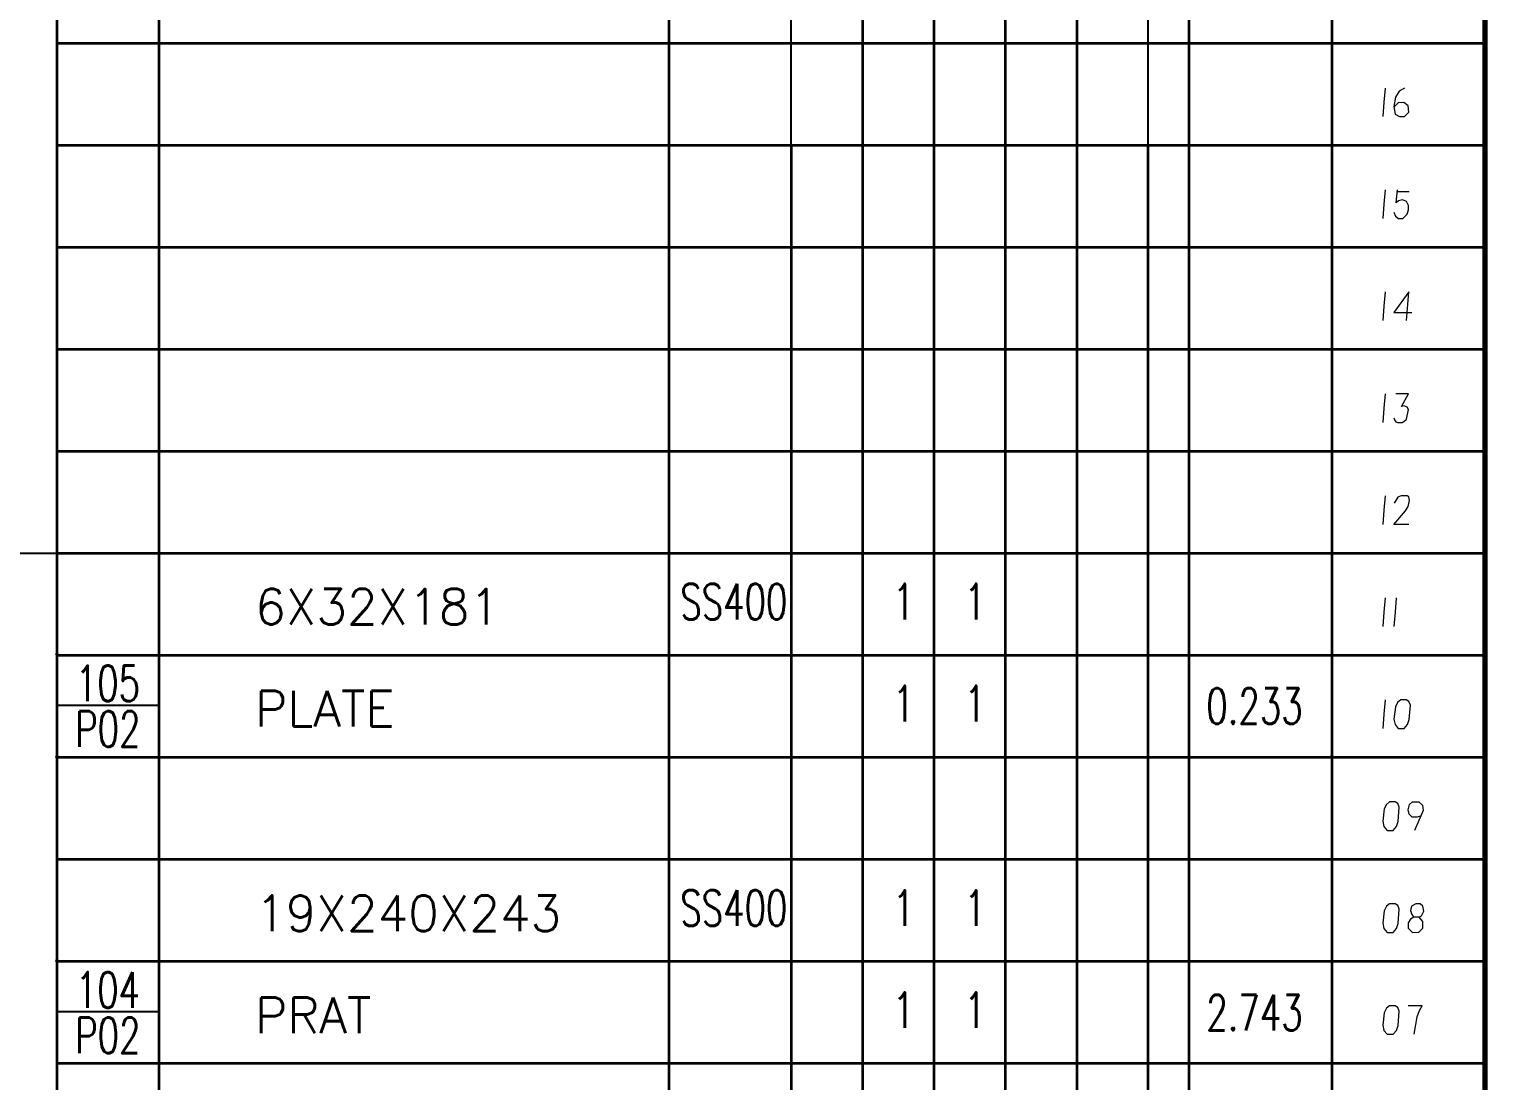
# Model space of a CAD drawing. Header units: millimetres. Extents: x 1333 to 104182, y -62616 to -5704.
# Drawn here: x 48720.6 to 48863.3, y -62384 to -62280.9 of the extents above; entities that cross this region are included whole.
import ezdxf
from ezdxf.enums import TextEntityAlignment as Align

# ---------------------------------------------------------------- set-up
doc = ezdxf.new("R2010")
doc.units = ezdxf.units.MM
doc.header["$LTSCALE"] = 0.5
for name, color, linetype in [('08', 1, 'Continuous'), ('\\M+195B6\\M+18E9A', 4, 'Continuous'), ('SHM_LABEL', 40, 'Continuous')]:
    doc.layers.add(name, color=color, linetype=linetype)
doc.layers.add('\\M+1907D\\M+19867\\M+195E2\\M+18F95\\M+190FC', color=7, linetype='Continuous', plot=False)
doc.styles.get("Standard").update_dxf_attribs({"font": 'simplex.shx'})

# ---------------------------------------------------------------- blocks, each defined once
blk = doc.blocks.new('999')
at = {"color": 7, "lineweight": 70}
blk.add_line((75894.98, -10191.12), (75894.98, -11913.12), dxfattribs=at)
at = {"color": 7, "lineweight": 35, "ltscale": 0.25}
for p, q in [((75474.98, -10731.12), (75474.98, -10971.12)), ((75474.98, -10731.12), (75474.98, -10971.12)), ((75504.98, -10731.12), (75504.98, -10971.12)), ((75504.98, -10731.12), (75504.98, -10971.12)), ((75654.98, -10731.12), (75654.98, -10971.12)), ((75654.98, -10731.12), (75654.98, -10971.12)), ((75711.98, -11211.12), (75711.98, -10731.12)), ((75732.98, -11211.12), (75732.98, -10731.12)), ((75753.98, -11211.12), (75753.98, -10731.12)), ((75774.98, -10731.12), (75774.98, -11211.12)), ((75807.98, -11061.12), (75807.98, -10821.12)), ((75807.98, -11061.12), (75807.98, -10821.12)), ((75849.98, -10911.12), (75849.98, -10941.12)), ((75894.98, -10941.12), (75894.98, -10911.12)), ((75807.98, -10971.12), (75807.98, -10941.12)), ((75807.98, -10971.12), (75807.98, -10941.12)), ((75849.98, -10941.12), (75849.98, -10971.12)), ((75894.98, -10971.12), (75894.98, -10941.12)), ((75474.98, -10971.12), (75474.98, -11241.12)), ((75474.98, -10971.12), (75474.98, -11241.12)), ((75654.98, -10971.12), (75654.98, -11211.12)), ((75654.98, -10971.12), (75654.98, -11031.12)), ((75654.98, -10971.12), (75654.98, -11211.12)), ((75654.98, -10971.12), (75654.98, -11031.12)), ((75690.98, -10971.12), (75690.98, -11241.12)), ((75690.98, -10971.12), (75690.98, -11241.12)), ((75795.98, -11211.12), (75795.98, -10971.12)), ((75807.98, -11001.12), (75807.98, -10971.12)), ((75807.98, -11001.12), (75807.98, -10971.12)), ((75849.98, -10971.12), (75849.98, -11001.12)), ((75894.98, -11001.12), (75894.98, -10971.12)), ((75474.98, -11001.12), (75474.98, -11061.12)), ((75474.98, -11001.12), (75474.98, -11061.12)), ((75474.98, -11001.12), (75474.98, -11031.12)), ((75690.98, -11001.12), (75690.98, -11031.12)), ((75690.98, -11001.12), (75690.98, -11031.12)), ((75711.98, -11031.12), (75711.98, -11001.12)), ((75711.98, -11031.12), (75711.98, -11001.12)), ((75732.98, -11031.12), (75732.98, -11001.12)), ((75732.98, -11031.12), (75732.98, -11001.12)), ((75753.98, -11031.12), (75753.98, -11001.12)), ((75753.98, -11031.12), (75753.98, -11001.12)), ((75774.98, -11001.12), (75774.98, -11031.12)), ((75774.98, -11001.12), (75774.98, -11031.12)), ((75849.98, -11001.12), (75849.98, -11031.12)), ((75894.98, -11031.12), (75894.98, -11001.12)), ((75654.98, -11031.12), (75654.98, -11061.12)), ((75654.98, -11031.12), (75654.98, -11061.12)), ((75690.98, -11031.12), (75690.98, -11061.12)), ((75690.98, -11031.12), (75690.98, -11061.12)), ((75711.98, -11061.12), (75711.98, -11031.12)), ((75711.98, -11061.12), (75711.98, -11031.12)), ((75732.98, -11061.12), (75732.98, -11031.12)), ((75732.98, -11061.12), (75732.98, -11031.12)), ((75753.98, -11061.12), (75753.98, -11031.12)), ((75753.98, -11061.12), (75753.98, -11031.12)), ((75774.98, -11031.12), (75774.98, -11061.12)), ((75774.98, -11031.12), (75774.98, -11061.12)), ((75795.98, -11061.12), (75795.98, -11031.12)), ((75807.98, -11061.12), (75807.98, -11031.12)), ((75807.98, -11061.12), (75807.98, -11031.12)), ((75849.98, -11031.12), (75849.98, -11061.12)), ((75894.98, -11061.12), (75894.98, -11031.12)), ((75474.98, -11051.12), (75474.98, -11211.12)), ((75474.98, -11051.12), (75474.98, -11211.12)), ((75474.98, -11061.12), (75474.98, -11091.12)), ((75474.98, -11061.12), (75474.98, -11091.12)), ((75474.98, -11061.12), (75474.98, -11091.12)), ((75474.98, -11061.12), (75474.98, -11091.12)), ((75504.98, -11061.12), (75504.98, -11211.12)), ((75504.98, -11061.12), (75504.98, -11211.12)), ((75654.98, -11061.12), (75654.98, -11211.12)), ((75654.98, -11061.12), (75654.98, -11091.12)), ((75654.98, -11061.12), (75654.98, -11091.12)), ((75654.98, -11061.12), (75654.98, -11211.12)), ((75654.98, -11061.12), (75654.98, -11091.12)), ((75654.98, -11061.12), (75654.98, -11091.12)), ((75690.98, -11061.12), (75690.98, -11211.12)), ((75690.98, -11061.12), (75690.98, -11091.12)), ((75690.98, -11061.12), (75690.98, -11091.12)), ((75690.98, -11061.12), (75690.98, -11211.12)), ((75690.98, -11061.12), (75690.98, -11091.12)), ((75690.98, -11061.12), (75690.98, -11091.12)), ((75711.98, -11211.12), (75711.98, -11061.12)), ((75711.98, -11091.12), (75711.98, -11061.12)), ((75711.98, -11091.12), (75711.98, -11061.12)), ((75711.98, -11211.12), (75711.98, -11061.12)), ((75711.98, -11091.12), (75711.98, -11061.12)), ((75711.98, -11091.12), (75711.98, -11061.12)), ((75732.98, -11211.12), (75732.98, -11061.12)), ((75732.98, -11091.12), (75732.98, -11061.12)), ((75732.98, -11091.12), (75732.98, -11061.12)), ((75732.98, -11211.12), (75732.98, -11061.12)), ((75732.98, -11091.12), (75732.98, -11061.12)), ((75732.98, -11091.12), (75732.98, -11061.12)), ((75753.98, -11211.12), (75753.98, -11061.12)), ((75753.98, -11091.12), (75753.98, -11061.12)), ((75753.98, -11091.12), (75753.98, -11061.12)), ((75753.98, -11211.12), (75753.98, -11061.12)), ((75753.98, -11091.12), (75753.98, -11061.12)), ((75753.98, -11091.12), (75753.98, -11061.12)), ((75774.98, -11061.12), (75774.98, -11211.12)), ((75774.98, -11061.12), (75774.98, -11091.12)), ((75774.98, -11061.12), (75774.98, -11091.12)), ((75774.98, -11061.12), (75774.98, -11211.12)), ((75774.98, -11061.12), (75774.98, -11091.12)), ((75774.98, -11061.12), (75774.98, -11091.12)), ((75795.98, -11211.12), (75795.98, -11061.12)), ((75795.98, -11091.12), (75795.98, -11061.12)), ((75795.98, -11091.12), (75795.98, -11061.12)), ((75807.98, -11301.12), (75807.98, -11061.12)), ((75807.98, -11091.12), (75807.98, -11061.12)), ((75849.98, -11061.12), (75849.98, -11091.12)), ((75894.98, -11091.12), (75894.98, -11061.12)), ((75474.98, -11091.12), (75474.98, -11121.12)), ((75474.98, -11091.12), (75474.98, -11121.12)), ((75654.98, -11091.12), (75654.98, -11121.12)), ((75654.98, -11091.12), (75654.98, -11121.12)), ((75690.98, -11091.12), (75690.98, -11121.12)), ((75690.98, -11091.12), (75690.98, -11121.12)), ((75711.98, -11121.12), (75711.98, -11091.12)), ((75711.98, -11121.12), (75711.98, -11091.12)), ((75732.98, -11121.12), (75732.98, -11091.12)), ((75732.98, -11121.12), (75732.98, -11091.12)), ((75753.98, -11121.12), (75753.98, -11091.12)), ((75753.98, -11121.12), (75753.98, -11091.12)), ((75774.98, -11091.12), (75774.98, -11121.12)), ((75774.98, -11091.12), (75774.98, -11121.12)), ((75795.98, -11121.12), (75795.98, -11091.12)), ((75807.98, -11121.12), (75807.98, -11091.12)), ((75849.98, -11091.12), (75849.98, -11121.12)), ((75894.98, -11121.12), (75894.98, -11091.12)), ((75474.98, -11121.12), (75474.98, -11151.12)), ((75474.98, -11121.12), (75474.98, -11151.12)), ((75504.98, -11121.12), (75504.98, -11151.12)), ((75504.98, -11121.12), (75504.98, -11151.12)), ((75654.98, -11121.12), (75654.98, -11151.12)), ((75654.98, -11121.12), (75654.98, -11151.12)), ((75690.98, -11121.12), (75690.98, -11151.12)), ((75690.98, -11121.12), (75690.98, -11151.12)), ((75711.98, -11151.12), (75711.98, -11121.12)), ((75711.98, -11151.12), (75711.98, -11121.12)), ((75732.98, -11151.12), (75732.98, -11121.12)), ((75732.98, -11151.12), (75732.98, -11121.12)), ((75753.98, -11151.12), (75753.98, -11121.12)), ((75753.98, -11151.12), (75753.98, -11121.12)), ((75774.98, -11121.12), (75774.98, -11151.12)), ((75774.98, -11121.12), (75774.98, -11151.12)), ((75795.98, -11151.12), (75795.98, -11121.12)), ((75807.98, -11151.12), (75807.98, -11121.12)), ((75849.98, -11121.12), (75849.98, -11151.12)), ((75894.98, -11151.12), (75894.98, -11121.12)), ((75807.98, -11301.12), (75807.98, -11151.12)), ((75807.98, -11181.12), (75807.98, -11151.12)), ((75807.98, -11181.12), (75807.98, -11151.12)), ((75849.98, -11151.12), (75849.98, -11181.12)), ((75894.98, -11181.12), (75894.98, -11151.12)), ((75474.98, -11181.12), (75474.98, -11211.12)), ((75474.98, -11181.12), (75474.98, -11211.12)), ((75504.98, -11181.12), (75504.98, -11211.12)), ((75504.98, -11181.12), (75504.98, -11211.12)), ((75654.98, -11181.12), (75654.98, -11211.12)), ((75654.98, -11181.12), (75654.98, -11211.12)), ((75654.98, -11181.12), (75654.98, -11211.12)), ((75654.98, -11181.12), (75654.98, -11211.12)), ((75690.98, -11181.12), (75690.98, -11211.12)), ((75690.98, -11181.12), (75690.98, -11211.12)), ((75711.98, -11211.12), (75711.98, -11181.12)), ((75711.98, -11211.12), (75711.98, -11181.12)), ((75732.98, -11211.12), (75732.98, -11181.12)), ((75732.98, -11211.12), (75732.98, -11181.12)), ((75753.98, -11211.12), (75753.98, -11181.12)), ((75753.98, -11211.12), (75753.98, -11181.12)), ((75774.98, -11181.12), (75774.98, -11211.12)), ((75774.98, -11181.12), (75774.98, -11211.12)), ((75795.98, -11211.12), (75795.98, -11181.12)), ((75795.98, -11211.12), (75795.98, -11181.12)), ((75807.98, -11211.12), (75807.98, -11181.12)), ((75849.98, -11181.12), (75849.98, -11211.12)), ((75894.98, -11211.12), (75894.98, -11181.12)), ((75474.98, -11211.12), (75474.98, -11241.12)), ((75474.98, -11211.12), (75474.98, -11241.12)), ((75504.98, -11211.12), (75504.98, -11241.12)), ((75504.98, -11211.12), (75504.98, -11241.12)), ((75654.98, -11211.12), (75654.98, -11241.12)), ((75654.98, -11211.12), (75654.98, -11241.12)), ((75690.98, -11211.12), (75690.98, -11241.12)), ((75690.98, -11211.12), (75690.98, -11241.12)), ((75711.98, -11241.12), (75711.98, -11211.12)), ((75711.98, -11241.12), (75711.98, -11211.12)), ((75732.98, -11241.12), (75732.98, -11211.12)), ((75732.98, -11241.12), (75732.98, -11211.12)), ((75753.98, -11241.12), (75753.98, -11211.12)), ((75753.98, -11241.12), (75753.98, -11211.12)), ((75774.98, -11211.12), (75774.98, -11241.12)), ((75774.98, -11211.12), (75774.98, -11241.12)), ((75795.98, -11241.12), (75795.98, -11211.12)), ((75795.98, -11241.12), (75795.98, -11211.12)), ((75807.98, -11241.12), (75807.98, -11211.12)), ((75849.98, -11211.12), (75849.98, -11241.12)), ((75894.98, -11241.12), (75894.98, -11211.12)), ((75474.98, -11241.12), (75474.98, -11271.12)), ((75474.98, -11241.12), (75474.98, -11271.12)), ((75504.98, -11241.12), (75504.98, -11271.12)), ((75504.98, -11241.12), (75504.98, -11271.12)), ((75654.98, -11241.12), (75654.98, -11271.12)), ((75654.98, -11241.12), (75654.98, -11271.12)), ((75690.98, -11241.12), (75690.98, -11271.12)), ((75690.98, -11241.12), (75690.98, -11271.12)), ((75711.98, -11271.12), (75711.98, -11241.12)), ((75711.98, -11271.12), (75711.98, -11241.12)), ((75732.98, -11271.12), (75732.98, -11241.12)), ((75732.98, -11271.12), (75732.98, -11241.12)), ((75753.98, -11271.12), (75753.98, -11241.12)), ((75753.98, -11271.12), (75753.98, -11241.12)), ((75774.98, -11241.12), (75774.98, -11271.12)), ((75774.98, -11241.12), (75774.98, -11271.12)), ((75795.98, -11271.12), (75795.98, -11241.12)), ((75795.98, -11271.12), (75795.98, -11241.12)), ((75849.98, -11241.12), (75849.98, -11271.12)), ((75894.98, -11271.12), (75894.98, -11241.12))]:
    blk.add_line(p, q, dxfattribs=at)
at = {"color": 7, "lineweight": 35}
for p, q in [((75894.98, -10941.12), (75474.98, -10941.12)), ((75894.98, -10971.12), (75474.98, -10971.12)), ((75504.98, -10971.12), (75504.98, -11241.12)), ((75504.98, -10971.12), (75504.98, -11241.12)), ((75894.98, -11001.12), (75474.98, -11001.12)), ((75894.98, -11031.12), (75474.98, -11031.12)), ((75894.98, -11061.12), (75474.98, -11061.12)), ((75894.98, -11091.12), (75474.98, -11091.12)), ((75894.98, -11121.12), (75474.98, -11121.12)), ((75894.98, -11151.12), (75474.98, -11151.12)), ((75894.98, -11181.12), (75474.98, -11181.12)), ((75894.98, -11211.12), (75474.98, -11211.12)), ((75894.98, -11241.12), (75474.98, -11241.12))]:
    blk.add_line(p, q, dxfattribs=at)
at = {"color": 7, "lineweight": 13}
for points in [[(75865.61, -10954.17), (75865.29, -10958.37), (75864.98, -10962.57)], [(75871.38, -10954.17), (75869.81, -10955.12), (75868.65, -10956.9), (75868.23, -10959.63), (75868.55, -10961.84), (75869.91, -10962.57), (75871.38, -10962.57), (75872.64, -10961.31), (75872.43, -10959.42), (75871.17, -10958.48), (75869.49, -10958.58), (75868.34, -10959.74)], [(75865.61, -10984.17), (75865.29, -10988.37), (75864.98, -10992.57)], [(75868.23, -10990.68), (75868.65, -10991.84), (75869.6, -10992.57), (75870.86, -10992.57), (75872.12, -10991.31), (75872.54, -10990.05), (75872.54, -10988.69), (75871.91, -10987.53), (75870.75, -10987.11), (75869.6, -10987.32), (75868.86, -10987.95), (75869.28, -10984.17)], [(75869.28, -10984.59), (75872.75, -10984.59)], [(75865.61, -11014.17), (75865.29, -11018.37), (75864.98, -11022.57)], [(75871.91, -11022.57), (75872.33, -11017.85), (75872.64, -11014.17), (75868.23, -11020.26), (75873.48, -11020.26)], [(75865.61, -11044.17), (75865.29, -11048.37), (75864.98, -11052.57)], [(75868.23, -11051.21), (75868.44, -11051.84), (75868.76, -11052.36), (75869.39, -11052.57), (75870.65, -11052.57), (75871.17, -11052.26), (75871.91, -11051.63), (75872.54, -11048.79), (75872.12, -11048.06), (75871.28, -11047.64), (75870.44, -11047.85), (75872.54, -11044.17), (75868.76, -11044.17)], [(75865.61, -11074.17), (75865.29, -11078.37), (75864.98, -11082.57)], [(75872.64, -11082.57), (75868.23, -11082.57), (75871.59, -11078.58), (75872.43, -11077.32), (75872.85, -11075.54), (75872.64, -11074.49), (75872.12, -11074.17), (75870.33, -11074.17), (75869.39, -11074.59), (75868.34, -11076.27)], [(75865.61, -11104.17), (75865.29, -11108.37), (75864.98, -11112.57)], [(75868.86, -11104.17), (75868.55, -11108.37), (75868.23, -11112.57)], [(75865.61, -11134.17), (75865.29, -11138.37), (75864.98, -11142.57)], [(75876.21, -11168.27), (75875.06, -11168.69), (75873.59, -11168.69), (75872.75, -11167.85), (75872.43, -11166.48), (75872.85, -11164.91), (75873.69, -11164.17), (75875.58, -11164.17), (75876.63, -11165.12), (75876.84, -11166.69), (75874.32, -11172.57)], [(75875.69, -11198.06), (75876.32, -11197.74), (75877.05, -11196.38), (75876.74, -11194.91), (75875.9, -11194.17), (75874.64, -11194.17), (75873.38, -11194.91), (75873.06, -11196.17), (75873.48, -11197.32), (75874.11, -11198.06)], [(75874.22, -11232.57), (75875.06, -11227.43), (75875.79, -11225.54), (75876.53, -11224.17), (75872.43, -11224.17)]]:
    blk.add_lwpolyline(points, dxfattribs=at)
for points in [[(75871.28, -11142.57), (75872.22, -11141.42), (75872.75, -11139.95), (75873.06, -11135.75), (75872.64, -11134.7), (75871.8, -11134.17), (75870.23, -11134.17), (75869.28, -11134.91), (75868.65, -11136.27), (75868.23, -11139.84), (75868.55, -11141.42), (75869.49, -11142.57)], [(75868.02, -11172.57), (75868.97, -11171.42), (75869.49, -11169.95), (75869.81, -11165.75), (75869.39, -11164.7), (75868.55, -11164.17), (75866.97, -11164.17), (75866.03, -11164.91), (75865.4, -11166.27), (75864.98, -11169.84), (75865.29, -11171.42), (75866.24, -11172.57)], [(75868.02, -11202.57), (75868.97, -11201.42), (75869.49, -11199.95), (75869.81, -11195.75), (75869.39, -11194.7), (75868.55, -11194.17), (75866.97, -11194.17), (75866.03, -11194.91), (75865.4, -11196.27), (75864.98, -11199.84), (75865.29, -11201.42), (75866.24, -11202.57)], [(75873.69, -11202.57), (75875.58, -11202.47), (75876.74, -11201.31), (75876.74, -11199.42), (75875.69, -11198.06), (75874.11, -11198.06), (75873.06, -11198.69), (75872.43, -11199.74), (75872.43, -11201.31)], [(75868.02, -11232.57), (75868.97, -11231.42), (75869.49, -11229.95), (75869.81, -11225.75), (75869.39, -11224.7), (75868.55, -11224.17), (75866.97, -11224.17), (75866.03, -11224.91), (75865.4, -11226.27), (75864.98, -11229.84), (75865.29, -11231.42), (75866.24, -11232.57)]]:
    blk.add_lwpolyline(points, close=True, dxfattribs=at)
at = {"layer": '08', "color": 7}
for p, q in [((75690.98, -11001.12), (75690.98, -10851.12)), ((75795.98, -10971.12), (75795.98, -10881.12))]:
    blk.add_line(p, q, dxfattribs=at)

msp = doc.modelspace()

# ---------------------------------------------------------------- linework, layer by layer
at = {"layer": '08', "color": 3}
msp.add_line((48723.32, -62332.279), (48440.037, -62332.279), dxfattribs=at)
at = {"layer": '\\M+1907D\\M+19867\\M+195E2\\M+18F95\\M+190FC'}
for centre, radius in [((48723.32, -62342.169), 0.0825), ((48723.32, -62352.224), 0.0825), ((48834.32, -62352.169), 0.055), ((48848.32, -62352.169), 0.055), ((48723.32, -62372.224), 0.0825), ((48834.32, -62382.224), 0.055), ((48848.32, -62382.224), 0.055)]:
    msp.add_circle(centre, radius, dxfattribs=at)
at = {"layer": '\\M+195B6\\M+18E9A', "color": 9}
for p, q in [((48723.32, -62347.144), (48733.32, -62347.144)), ((48723.32, -62377.199), (48733.32, -62377.199))]:
    msp.add_line(p, q, dxfattribs=at)

# ---------------------------------------------------------------- block references
at = {"layer": '08', "color": 55, "xscale": 0.3333333333430346, "yscale": 0.3333333333357587, "zscale": 0.3333333333333333}
msp.add_blockref('999', (23564.994, -58635.239), dxfattribs=at)

# ---------------------------------------------------------------- texts
at = {"layer": 'SHM_LABEL', "width": 0.7}
for s, p in [('SS400', (48789.686, -62336.995)), ('1', (48806.33, -62336.995)), ('1', (48813.33, -62336.995)), ('1', (48806.33, -62346.995)), ('1', (48813.33, -62346.995)), ('0.233', (48840.73, -62347.246)), ('SS400', (48789.686, -62367.05)), ('1', (48806.33, -62367.05)), ('1', (48813.33, -62367.05)), ('1', (48806.33, -62377.05)), ('1', (48813.33, -62377.05)), ('2.743', (48840.73, -62377.301))]:
    msp.add_text(s, height=3.5, dxfattribs=at).set_placement(p, align=Align.MIDDLE_CENTER)
for s, p in [('105', (48728.312, -62346.767)), ('P02', (48728.312, -62351.236)), ('104', (48728.312, -62376.822)), ('P02', (48728.312, -62381.291))]:
    msp.add_text(s, height=3.5, dxfattribs=at).set_placement(p, align=Align.CENTER)
at = {"layer": 'SHM_LABEL', "char_height": 3.5, "width": 38.84355, "attachment_point": 1}
for s, insert in [('6X32X181', (48742.758, -62335.754)), ('PLATE', (48742.758, -62345.754)), ('19X240X243', (48742.758, -62365.809)), ('PRAT', (48742.758, -62375.809))]:
    msp.add_mtext(s, dxfattribs=dict(at, insert=insert))

doc.saveas('drawing.dxf')
